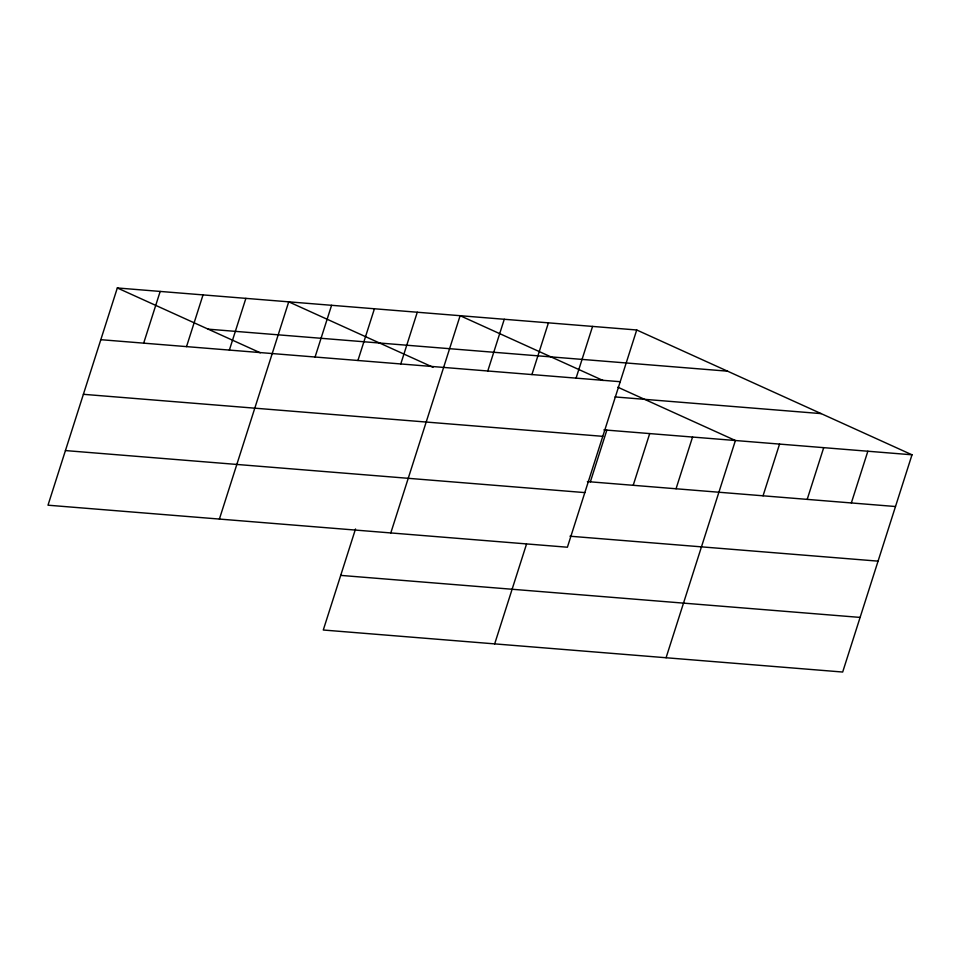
<?xml version="1.0" encoding="UTF-8"?>
<svg xmlns="http://www.w3.org/2000/svg" width="960" height="960" viewBox="0 0 960 960"><rect width="100%" height="100%" fill="white"/><g stroke="black" fill="none" stroke-linecap="round" stroke-linejoin="round"><path stroke-width="1.44" d="M636.72 329.988L117.324 287.964L48 505.2L567.396 547.224L636.72 329.988L912 454.8L842.676 672.036L323.28 630.012L355.524 528.972M143.676 343.152L160.176 291.432M186.528 346.62L203.028 294.9M229.368 350.088L245.88 298.368M219.396 519.072L288.732 301.836L433.056 367.272M315.072 357.024L331.584 305.304M357.924 360.492L374.424 308.772M400.776 363.96L417.276 312.24M390.804 532.932L460.128 315.696L603.12 380.532M487.776 370.992L504.276 319.272M531.924 374.568L548.424 322.848M576.072 378.132L592.572 326.412M494.676 643.884L526.476 544.236M590.352 481.836L606.852 430.116M633.204 485.304L649.704 433.584M676.044 488.772L692.556 437.04M666.072 657.744L735.408 440.508L617.82 387.204M763.044 495.804L779.556 444.084M807.192 499.38L823.704 447.66M851.34 502.944L867.852 451.224M208.164 329.16L727.56 371.172M100.824 339.684L620.22 381.708M615.012 396.936L821.16 413.616M603.9 429.876L912 454.8M83.388 394.308L602.784 436.332M587.388 481.596L895.488 506.52M65.436 450.576L584.832 492.6M569.964 536.208L878.064 561.144M340.704 575.388L860.1 617.412M117.324 287.964L260.316 352.8"/></g></svg>
